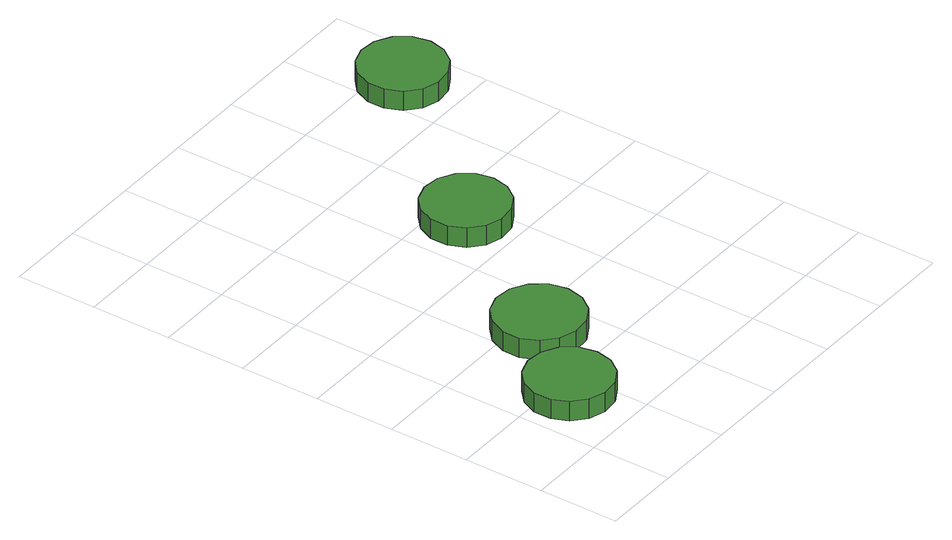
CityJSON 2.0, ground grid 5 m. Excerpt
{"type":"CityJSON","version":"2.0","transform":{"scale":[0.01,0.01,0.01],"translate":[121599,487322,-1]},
"CityObjects":{
"tree1":{"type":"SolitaryVegetationObject","attributes":{"function":"something"},"geometry":[{"type":"MultiSurface","lod":"1","boundaries":[[[0,1,2,3,4,5,6,7,8,9,10,11,12,13,14]],[[15,16,17,18,19,20,21,22,23,24,25,26,27,28,29]],[[0,29,28,1]],[[1,28,27,2]],[[2,27,26,3]],[[3,26,25,4]],[[4,25,24,5]],[[5,24,23,6]],[[6,23,22,7]],[[7,22,21,8]],[[8,21,20,9]],[[9,20,19,10]],[[10,19,18,11]],[[11,18,17,12]],[[12,17,16,13]],[[13,16,15,14]],[[14,15,29,0]]]}]},
"tree2":{"type":"SolitaryVegetationObject","attributes":{"function":"something"},"geometry":[{"type":"MultiSurface","lod":"1","boundaries":[[[30,31,32,33,34,35,36,37,38,39,40,41,42,43,44]],[[45,46,47,48,49,50,51,52,53,54,55,56,57,58,59]],[[30,59,58,31]],[[31,58,57,32]],[[32,57,56,33]],[[33,56,55,34]],[[34,55,54,35]],[[35,54,53,36]],[[36,53,52,37]],[[37,52,51,38]],[[38,51,50,39]],[[39,50,49,40]],[[40,49,48,41]],[[41,48,47,42]],[[42,47,46,43]],[[43,46,45,44]],[[44,45,59,30]]]}]},
"tree3":{"type":"SolitaryVegetationObject","attributes":{"function":"something"},"geometry":[{"type":"MultiSurface","lod":"1","boundaries":[[[60,61,62,63,64,65,66,67,68,69,70,71,72,73,74]],[[75,76,77,78,79,80,81,82,83,84,85,86,87,88,89]],[[60,89,88,61]],[[61,88,87,62]],[[62,87,86,63]],[[63,86,85,64]],[[64,85,84,65]],[[65,84,83,66]],[[66,83,82,67]],[[67,82,81,68]],[[68,81,80,69]],[[69,80,79,70]],[[70,79,78,71]],[[71,78,77,72]],[[72,77,76,73]],[[73,76,75,74]],[[74,75,89,60]]]}]},
"tree4":{"type":"SolitaryVegetationObject","attributes":{"function":"something"},"geometry":[{"type":"MultiSurface","lod":"1","boundaries":[[[90,91,92,93,94,95,96,97,98,99,100,101,102,103,104]],[[105,106,107,108,109,110,111,112,113,114,115,116,117,118,119]],[[90,119,118,91]],[[91,118,117,92]],[[92,117,116,93]],[[93,116,115,94]],[[94,115,114,95]],[[95,114,113,96]],[[96,113,112,97]],[[97,112,111,98]],[[98,111,110,99]],[[99,110,109,100]],[[100,109,108,101]],[[101,108,107,102]],[[102,107,106,103]],[[103,106,105,104]],[[104,105,119,90]]]}]}
},
"vertices":[
[533,354,256],[511,461,256],[447,549,256],[353,603,256],[244,615,256],[141,581,256],[60,508,256],[16,409,256],[16,300,256],[60,201,256],[141,128,256],[244,94,256],[353,106,256],[447,160,256],[511,248,256],[511,248,127],[447,160,127],[353,106,127],[244,94,127],[141,128,127],[60,201,127],[16,300,127],[16,409,127],[60,508,127],[141,581,127],[244,615,127],[353,603,127],[447,549,127],[511,461,127],[533,354,127],
[942,841,244],[919,952,244],[852,1044,244],[754,1100,244],[642,1112,244],[534,1077,244],[450,1001,244],[404,898,244],[404,785,244],[450,681,244],[534,606,244],[642,571,244],[754,583,244],[852,639,244],[919,731,244],[919,731,115],[852,639,115],[754,583,115],[642,571,115],[534,606,115],[450,681,115],[404,785,115],[404,898,115],[450,1001,115],[534,1077,115],[642,1112,115],[754,1100,115],[852,1044,115],[919,952,115],[942,841,115],
[1612,1816,200],[1590,1922,200],[1526,2010,200],[1432,2065,200],[1323,2076,200],[1220,2043,200],[1139,1970,200],[1095,1870,200],[1095,1762,200],[1139,1662,200],[1220,1589,200],[1323,1556,200],[1432,1567,200],[1526,1621,200],[1590,1710,200],[1590,1710,71],[1526,1621,71],[1432,1567,71],[1323,1556,71],[1220,1589,71],[1139,1662,71],[1095,1762,71],[1095,1870,71],[1139,1970,71],[1220,2043,71],[1323,2076,71],[1432,2065,71],[1526,2010,71],[1590,1922,71],[1612,1816,71],
[2478,2856,193],[2455,2962,193],[2391,3050,193],[2297,3105,193],[2189,3116,193],[2085,3083,193],[2004,3010,193],[1960,2910,193],[1960,2802,193],[2004,2702,193],[2085,2629,193],[2189,2596,193],[2297,2607,193],[2391,2662,193],[2455,2750,193],[2455,2750,64],[2391,2662,64],[2297,2607,64],[2189,2596,64],[2085,2629,64],[2004,2702,64],[1960,2802,64],[1960,2910,64],[2004,3010,64],[2085,3083,64],[2189,3116,64],[2297,3105,64],[2391,3050,64],[2455,2962,64],[2478,2856,64]
]}
